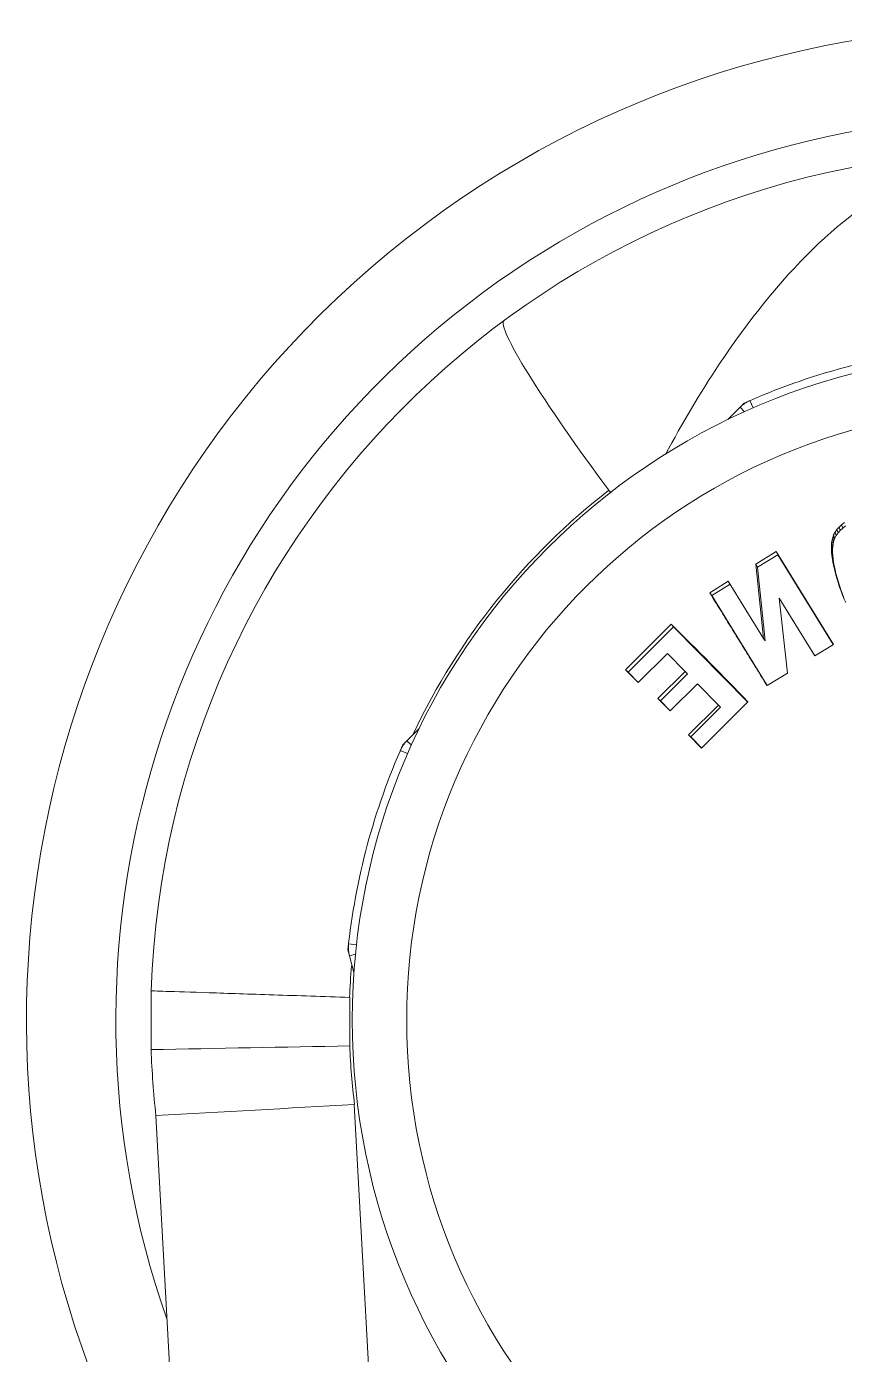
# Model space of a CAD drawing. Header units: inches. Extents: x 32 to 51.7, y 18.3 to 41.9.
# Drawn here: x 48.83346 to 48.85417, y 39.35829 to 39.39191 of the extents above; entities that cross this region are included whole.
import ezdxf

# ---------------------------------------------------------------- set-up
doc = ezdxf.new("R2010")
doc.units = ezdxf.units.IN
doc.header["$MEASUREMENT"] = 0
doc.layers.add('FURNITURE F 1 100', color=253, linetype='Continuous', lineweight=13)

msp = doc.modelspace()

# ---------------------------------------------------------------- linework, layer by layer
at = {"layer": 'FURNITURE F 1 100'}
for p, q in [((48.85152733966125, 39.38227444163338), (48.85121713258759, 39.38196404312882)), ((48.85163389367627, 39.38238106140259), (48.85152733966125, 39.38227444163338)), ((48.8516396124207, 39.38216223811512), (48.85152733966125, 39.38227444163338)), ((48.85185582831009, 39.38225823367291), (48.85177517823259, 39.38244336917658)), ((48.85397933898885, 39.37917889928165), (48.85393422843863, 39.37911239837602)), ((48.85403481971407, 39.37924101430824), (48.85397933906343, 39.37917889936532)), ((48.85401059751275, 39.37909501361671), (48.85397933906343, 39.37917889936532)), ((48.85406570266532, 39.37915671051949), (48.85401059743863, 39.37909501353486)), ((48.85409827342365, 39.37929963114082), (48.85403481983458, 39.3792410144192)), ((48.85406570278538, 39.37915671063045), (48.85403481983458, 39.3792410144192)), ((48.85412872710886, 39.37921493271595), (48.85406570266532, 39.37915671051949)), ((48.85417212453076, 39.37935467037685), (48.85409827354825, 39.37929963123359)), ((48.85412872723255, 39.37921493280781), (48.85409827354825, 39.37929963123359)), ((48.85420207881107, 39.37926960122284), (48.85412872710886, 39.37921493271595)), ((48.85384607082615, 39.37882394940559), (48.85384134031547, 39.37875531663529)), ((48.85385387127981, 39.37888762603186), (48.85384607082615, 39.37882394940559)), ((48.85387823329957, 39.37874245029204), (48.85384607084798, 39.37882394958385)), ((48.85386638495557, 39.37894710195767), (48.85385387127981, 39.37888762603186)), ((48.85388598005075, 39.37880569908018), (48.85385387130437, 39.37888762614737)), ((48.85388277655757, 39.37900159527405), (48.85386638495557, 39.37894710195767)), ((48.8538984083536, 39.37886477538493), (48.85386638499286, 39.37894710208227)), ((48.85388598130494, 39.37880569877368), (48.85387823327774, 39.37874245011469)), ((48.85389787163622, 39.37904156424472), (48.85388277655757, 39.37900159527405)), ((48.85391468876942, 39.37891890242324), (48.85388277661851, 39.37900159543594)), ((48.85389840955914, 39.37886477497202), (48.85388598002619, 39.37880569896559)), ((48.85393422837542, 39.37911239828234), (48.85389787163622, 39.37904156424472)), ((48.85392968057086, 39.37895860304932), (48.8538978716867, 39.37904156434386)), ((48.85391468964526, 39.37891890197759), (48.85389840831677, 39.37886477526215)), ((48.85392968219249, 39.37895860223077), (48.85391468870849, 39.37891890226317)), ((48.85396579238859, 39.37902895990508), (48.85392968052084, 39.378958602952)), ((48.85396579243907, 39.3790289600033), (48.85393422842635, 39.37911239838147)), ((48.85401059743863, 39.37909501353486), (48.85396579238859, 39.37902895990508)), ((48.85244356923086, 39.37862164724491), (48.85192486009937, 39.37830087719565)), ((48.85248520253681, 39.3785415315019), (48.85196999884984, 39.37822292754343)), ((48.85248520254591, 39.37854153148735), (48.85244356923995, 39.37862164722944)), ((48.853895457609, 39.37626887856502), (48.85244356923086, 39.37862164724491)), ((48.8538897014716, 39.37626553545349), (48.85248520253681, 39.3785415315019)), ((48.85384134031547, 39.37875531663529), (48.85384129602944, 39.37868167478471)), ((48.85387349306548, 39.37860113134182), (48.85384129602944, 39.37868167492022)), ((48.85384129602944, 39.37868167478471), (48.85384596517515, 39.37860383223094)), ((48.85387353581037, 39.3786742785446), (48.85384134032456, 39.37875531676443)), ((48.85387813203188, 39.3785238117084), (48.8538459651606, 39.37860383247833)), ((48.85384596517515, 39.37860383223094), (48.85385367739555, 39.37852022515151)), ((48.85388579356204, 39.37844076609097), (48.85385367737781, 39.3785202253416)), ((48.85385367739555, 39.37852022515151), (48.8538652951308, 39.37843244383428)), ((48.85387353705364, 39.3786742783909), (48.85387349306548, 39.3786011312063)), ((48.85387349425646, 39.37860113125542), (48.85387813204643, 39.37852381146283)), ((48.85387823452693, 39.37874245002829), (48.85387353580127, 39.37867427841636)), ((48.85387813314601, 39.37852381156834), (48.85388579357932, 39.3784407659027)), ((48.85196999885848, 39.37822292754888), (48.85192486009937, 39.37830087719565)), ((48.85192486009028, 39.37830087719019), (48.85212106289482, 39.37642355447267)), ((48.85196999884984, 39.37822292754343), (48.85216491886213, 39.37635822553464)), ((48.85389733438087, 39.37835357425272), (48.85386529510988, 39.37843244399526)), ((48.8538652951308, 39.37843244383428), (48.85388162658337, 39.37834046181113)), ((48.85391355718885, 39.37826220997929), (48.85388162653972, 39.37834046205669)), ((48.85388162658337, 39.37834046181113), (48.8539018095541, 39.37824268878874)), ((48.8538857946689, 39.37844076603913), (48.85389733440179, 39.37835357409265)), ((48.8538973354177, 39.37835357425636), (48.85391355723205, 39.37826220973555)), ((48.85393360557346, 39.37816509346292), (48.85390180950681, 39.37824268902066)), ((48.8539018095541, 39.37824268878874), (48.85392589837393, 39.37814074152491)), ((48.85391355813563, 39.37826220991744), (48.85393360562075, 39.37816509323282)), ((48.85395753354915, 39.37806383068662), (48.85392589832527, 39.37814074173045)), ((48.85392589837393, 39.37814074152491), (48.85395467418603, 39.37803378517081)), ((48.85393360647386, 39.37816509342745), (48.85395753359781, 39.37806383048289)), ((48.85122839285096, 39.37787001215609), (48.85075947797732, 39.37757932423072)), ((48.85127823743888, 39.37779497381005), (48.85081249013793, 39.37750625104261)), ((48.85212106289482, 39.37642355447267), (48.85122839286005, 39.37787001214154)), ((48.85398611691808, 39.37795759265598), (48.85395467407052, 39.37803378560009)), ((48.85395467418603, 39.37803378517081), (48.8539865209129, 39.37792187265993)), ((48.85395753436724, 39.37806383067844), (48.85398611703268, 39.37795759222943)), ((48.85398611769843, 39.3779575924186), (48.85401775067039, 39.37784643106304)), ((48.85401775058445, 39.37784643136408), (48.8539865208265, 39.37792187296279)), ((48.8539865209129, 39.37792187265993), (48.85401204316777, 39.37783849161631)), ((48.85404310216173, 39.3777636101572), (48.85401204307227, 39.37783849192918)), ((48.85401204316777, 39.37783849161631), (48.85404946731406, 39.37772396867101)), ((48.85401775130204, 39.37784643125131), (48.85404310225677, 39.37776360984706)), ((48.85081249014338, 39.37750625104625), (48.85075947797732, 39.37757932423072)), ((48.85081249013793, 39.37750625104261), (48.85221700849452, 39.37523026749884)), ((48.85251971453108, 39.37744497400443), (48.85342487217595, 39.37597821265033)), ((48.85272595442412, 39.37554576208957), (48.85251971453245, 39.37744497398987)), ((48.85404310265467, 39.37776360997257), (48.85408027562126, 39.37764985566944)), ((48.85408027554986, 39.37764985588772), (48.85404946724221, 39.37772396889111)), ((48.85404946731406, 39.37772396867101), (48.85408791715572, 39.3776158862788)), ((48.85408027606964, 39.37764985581951), (48.85411846785355, 39.37754249882662)), ((48.85411846776351, 39.37754249907946), (48.85408791706477, 39.37761588653346)), ((48.85408791715572, 39.3776158862788), (48.85412658441801, 39.3775142709105)), ((48.85411846814232, 39.37754249893121), (48.85415687589166, 39.37744156554934)), ((48.85415687579253, 39.37744156580764), (48.85412658431842, 39.37751427117153)), ((48.85412658441801, 39.3775142709105), (48.85416544190385, 39.37741831418723)), ((48.85416544190385, 39.37741831418723), (48.85420532466351, 39.3773287980225)), ((48.84978391864452, 39.37677923585714), (48.84862418987878, 39.37562889642638)), ((48.84984352279817, 39.37671156806707), (48.8497839186568, 39.3767792358444)), ((48.84984352278543, 39.3767115680789), (48.84869162985315, 39.37556900125262)), ((48.85172402918143, 39.37481116636943), (48.84984352278543, 39.3767115680789)), ((48.85216491886213, 39.37635822553464), (48.85212106289482, 39.37642355447267)), ((48.85342487218504, 39.37597821263487), (48.853895457604, 39.37626887856229)), ((48.8489470812835, 39.37530270594787), (48.84968879889102, 39.37603873574742)), ((48.84968879889557, 39.37603873575197), (48.85013847401451, 39.37558387990655)), ((48.8486916298577, 39.37556900125717), (48.84862418987878, 39.37562889642638)), ((48.84862418987377, 39.37562889642184), (48.84894708127077, 39.37530270595969)), ((48.84869162985315, 39.37556900125262), (48.84895119376661, 39.37530678689425)), ((48.85013847402725, 39.37558387989382), (48.84944757705598, 39.37489894985945)), ((48.85019571768107, 39.37552425218517), (48.84950949091008, 39.37484395361887)), ((48.85019571766834, 39.3755242521979), (48.85013847401451, 39.37558387990655)), ((48.85221136687251, 39.37522655554083), (48.85272595441639, 39.37554576208502)), ((48.84975615787216, 39.37458750786161), (48.85044624661505, 39.3752724485398)), ((48.85044624661869, 39.37527244854343), (48.85098210945189, 39.37473152421669)), ((48.84950949091417, 39.37484395362342), (48.84944757705598, 39.37489894985945)), ((48.84944757705144, 39.3748989498549), (48.84975615787216, 39.37458750786161)), ((48.84950949091008, 39.37484395361887), (48.84975990115363, 39.3745912232175)), ((48.85055012127187, 39.37364682831183), (48.85172787498841, 39.37481472597435)), ((48.85098210946417, 39.37473152420396), (48.85022237748917, 39.37397874492351)), ((48.85103369041072, 39.37467761630931), (48.85027909758055, 39.37392993169349)), ((48.85103369039844, 39.37467761632204), (48.85098210945189, 39.37473152421669)), ((48.84340112969376, 39.37414321693584), (48.84309092262056, 39.3738328184322)), ((48.84309092261965, 39.3738328184322), (48.842984368606, 39.37372619866299)), ((48.84320319537956, 39.37372061491394), (48.84309092262056, 39.3738328184322)), ((48.85027909758465, 39.37392993169713), (48.85022237748917, 39.37397874492351)), ((48.85022237748508, 39.37397874491987), (48.85055012125913, 39.37364682832547)), ((48.85027909758055, 39.37392993169349), (48.8505544276838, 39.37365109868595)), ((48.84310733322737, 39.37350433984418), (48.84292214800435, 39.3735848756937)), ((48.84159516114478, 39.36853520155589), (48.84163421956664, 39.36838961318652)), ((48.84181250039656, 39.36866598872118), (48.84161184330851, 39.36868871145769)), ((48.84178752704311, 39.36843074248961), (48.84163421956664, 39.36838961318652)), ((48.84163421956664, 39.36838961318652), (48.84174792901986, 39.36796576672848)), ((48.83661150560575, 39.36749771058155), (48.83661150560575, 39.3660102103099)), ((48.84164155360277, 39.36610515082564), (48.84164155360277, 39.3673321165629)), ((48.83673132974964, 39.36434364849399), (48.84353796460046, 39.24042662328473)), ((48.84856044141561, 39.24070690872893), (48.84175378745176, 39.36462428189723))]:
    msp.add_line(p, q, dxfattribs=at)
for radius in [0.0169002236195937, 0.01552095860103648]:
    msp.add_circle((48.85860539377582, 39.36676433408545), radius, dxfattribs=at)
for centre, radius, start, end in [((48.85860539377582, 39.36676433408545), 0.02515023998424043, 327.7481109269712, 212.2518538314425), ((48.85860539377582, 39.36676433408545), 0.02288671838565883, 340.6195147914976, 199.3804715553876), ((48.85860539377582, 39.36675396047892), 0.02200645998621045, 1.936788796507688, 178.0631933171826), ((48.85860539377582, 39.36676433408545), 0.01710216318928354, 95.97877167447513, 114.056588332851), ((48.85209660014034, 39.38170553223106), 0.0008048076794956935, 113.5392554780993, 135.0176733191553), ((48.85860539377582, 39.36675836643324), 0.01697641198936234, 127.7906404749508, 154.6816394864509), ((48.84894194602539, 39.38079664995937), 0.0009665473755764946, 220.1008507595395, 225.1674237044047), ((48.78923521617862, 39.31491995558506), 0.08656047554169426, 43.78397893162181, 45.61342165870775), ((48.84366018309966, 39.37326390902988), 0.0008048076794956954, 135.0176733191553, 156.4960911593264), ((48.85860539377582, 39.36676433408545), 0.01710216318928355, 155.9787716735208, 174.0565567516123), ((48.84241153980084, 39.36859815252181), 0.0008048076794956996, 173.5392554775231, 195.0176733185773), ((48.85860539377582, 39.36675836643324), 0.01697641198936234, 175.3676344162292, 178.0630474336383), ((48.91601365034076, 35.29249745687728), 4.074286545270049, 91.04593623695636, 91.11668527950805), ((48.85860539377582, 39.36675836643324), 0.01697641198936146, 182.2051620141636, 187.2186802387197), ((48.85860539377582, 39.36675396047892), 0.02200645998621036, 181.9367886658973, 186.2880777548072), ((48.80188157154198, 40.03302339182071), 0.6695872646068337, 272.9833999979812, 273.4143419614502)]:
    msp.add_arc(centre, radius, start, end, dxfattribs=at)
for points, knots in [([(48.84963852821302, 39.38107596649522), (48.85006327022138, 39.38186835960685), (48.850518682432, 39.38264027833655), (48.85173372583968, 39.38446646416421), (48.85254126368018, 39.38547095917099), (48.85418551295034, 39.38707235707395), (48.85505044426664, 39.38770280841388), (48.85680842466691, 39.38854465395386), (48.85770348670822, 39.38876042046511), (48.85860539377582, 39.38876042046511)], [0.08529418311261305, 0.08529418311261305, 0.08529418311261305, 0.08529418311261305, 0.2499999999999999, 0.2499999999999999, 0.4999999999999999, 0.4999999999999999, 0.7499999999999999, 0.7499999999999999, 1, 1, 1, 1]), ([(48.84555310830292, 39.38447180812043), (48.8454506302166, 39.38439631513345), (48.84568381520303, 39.38389149547172), (48.84666693869958, 39.38231158403821), (48.84740976313851, 39.38124312979514), (48.8482026224976, 39.38017406297738)], [0, 0, 0, 0, 0.5, 0.5, 1, 1, 1, 1]), ([(48.85075947797732, 39.37757932423072), (48.85084702826198, 39.37743741595975), (48.8510189744472, 39.3771587123151), (48.85127384451262, 39.37674560327876), (48.85152028412331, 39.37634621902587), (48.85175826446148, 39.37596061218708), (48.85198751517028, 39.37558921172829), (48.85213782690899, 39.37534569567968), (48.85221136687251, 39.37522655554083)], [0, 0, 0, 0, 0.1831655561779716, 0.3597317418725512, 0.5296982943212726, 0.6930650985626166, 0.8498322296980209, 1, 1, 1, 1]), ([(48.84163868004471, 39.3673321165629), (48.84098063685106, 39.36735436907973), (48.84032285255007, 39.36737649817085), (48.83910694354627, 39.36741717418543), (48.83854929721629, 39.36743570510723), (48.83761866983259, 39.36746635977986), (48.83724605491371, 39.36747847147169), (48.8367423834613, 39.36749443808046), (48.83661152508621, 39.36749828671552), (48.83661150560847, 39.36749771064704)], [0, 0, 0, 0, 0.25, 0.25, 0.5, 0.5, 0.75, 0.75, 1, 1, 1, 1])]:
    msp.add_open_spline(points, degree=3, knots=knots, dxfattribs=at)

doc.saveas('drawing.dxf')
